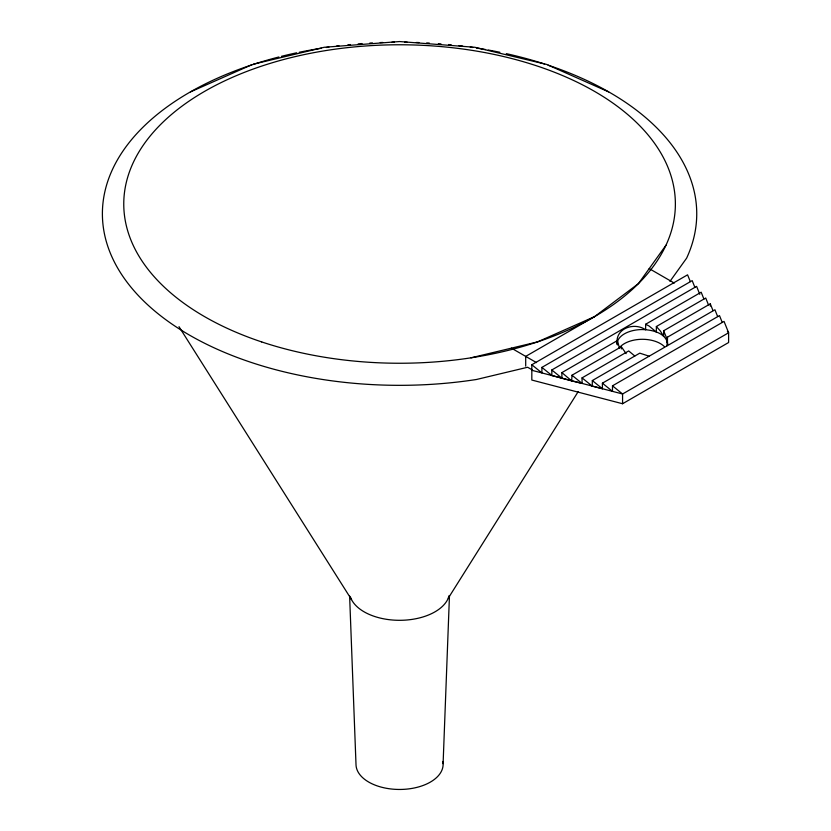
<?xml version="1.0" encoding="UTF-8"?>
<svg xmlns="http://www.w3.org/2000/svg" width="831" height="831" viewBox="0 0 831 831"><rect width="100%" height="100%" fill="white"/><g stroke="black" fill="none" stroke-linecap="round" stroke-linejoin="round"><path stroke-width="1.25" d="M648.98 356.135L639.777 353.154L592.326 380.556L592.274 386.114L602.402 388.721L602.402 383.184L719.49 315.593L722.222 322.407M443.1 763.668L449.457 595.806M626.138 353.642L621.349 346.735L571.967 375.238L571.707 380.93L582.053 383.403L582.053 377.876L628.693 350.942L634.801 356.011M616.986 342.829C616.041 327.736 634.728 322.137 645.635 329.793L645.635 324.256L701.167 292.2L703.899 299.004M666.95 345.758L667.47 337.168L714.93 309.766L717.662 316.58M448.283 598.154L578.231 391.567M665.974 245.228L638.426 283.631L594.591 316.611L525.701 356.385L525.701 366.139M669.963 281.377L686.614 258.171A297.176 171.57 0 0 0 548.148 65.182M602.402 383.184L612.489 391.349L612.489 385.823L724.05 321.41L728.61 332.764L728.61 342.517L622.575 403.741L531.819 380.047L531.819 364.757L687.569 274.832L690.343 281.626M531.819 364.757L541.905 372.922L541.905 367.395L692.181 280.629L694.913 287.443M619.542 348.449L617.412 340.554L561.891 372.61L571.707 380.93L551.857 375.477L551.805 369.972L696.607 286.373L699.795 294.319M645.635 324.256L648.98 325.939L656.355 332.057L656.355 326.521L705.727 298.017L708.459 304.832M656.355 326.521L660.375 330.998L663.647 336.306L663.647 330.769L710.287 303.845L713.019 310.649M190.486 91.888L251.72 64.766M594.591 316.611L537.47 341.915L470.948 357.829M253.31 64.195L324.287 47.274L399.566 41.55L474.833 47.274L546.621 64.434L608.635 91.888M531.819 370.294L622.575 393.987L728.61 332.764L727.395 331.226M649.208 268.6L674.273 283.07M511.429 348.147L536.494 362.617M532.027 369.795L527.633 367.26L476.475 379.487A297.176 171.57 0 0 1 119.404 270.979A297.176 171.57 0 0 1 278.904 56.975M612.489 385.823L622.575 393.987L622.575 403.741M592.326 380.556L602.402 388.721M582.053 377.876L592.139 386.041M571.967 375.238L582.053 383.403M551.805 369.972L561.891 378.147L561.891 372.61M541.905 367.395L551.992 375.56M178.997 326.666L351.513 599.577M663.647 330.769L666.95 338.83L667.438 342.559M667.823 344.211C666.067 332.805 652.138 329.803 642.405 329.543A25.418 14.678 0 0 0 616.986 344.211M349.622 595.983L356.021 764.956A43.555 25.148 0 0 0 402.568 789.398A43.555 25.148 0 0 0 442.84 761.487M710.287 303.845L710.287 306.057M667.47 337.168L667.47 342.704M621.349 346.735L621.349 348.947M617.412 340.554L617.412 344.979M281.418 56.342A297.176 171.57 0 0 1 296.698 52.8M299.274 52.26A297.176 171.57 0 0 1 321.348 48.25M326.375 47.481A297.176 171.57 0 0 1 328.879 47.118M336.43 46.11A297.176 171.57 0 0 1 338.965 45.798M347.898 44.812A297.176 171.57 0 0 1 350.464 44.552M358.192 43.866A297.176 171.57 0 0 1 362.067 43.565M369.837 43.056A297.176 171.57 0 0 1 372.433 42.911M380.214 42.558A297.176 171.57 0 0 1 382.8 42.474M391.848 42.256A297.176 171.57 0 0 1 394.424 42.225M404.707 42.225A297.176 171.57 0 0 1 407.283 42.256M416.321 42.474A297.176 171.57 0 0 1 418.917 42.558M426.698 42.911A297.176 171.57 0 0 1 429.284 43.056M438.353 43.669A297.176 171.57 0 0 1 440.939 43.866M448.667 44.552A297.176 171.57 0 0 1 451.233 44.812M458.889 45.653A297.176 171.57 0 0 1 462.701 46.11M470.253 47.118A297.176 171.57 0 0 1 472.746 47.481M476.475 48.042A297.176 171.57 0 0 1 485.595 49.548M488.192 50.005A297.176 171.57 0 0 1 499.857 52.26M506.276 53.641A297.176 171.57 0 0 1 544.627 64.029M618.918 348.355A25.418 14.678 0 0 1 640.743 339.328A25.418 14.678 0 0 1 664.416 346.631M449.114 595.682A50.109 28.929 0 0 1 400.843 620.3A50.109 28.929 0 0 1 350.453 597.136M261.661 341.915A275.809 159.24 0 0 0 675.374 204.011A275.809 159.24 0 0 0 261.661 66.106A275.809 159.24 0 0 0 261.661 341.915"/></g></svg>
